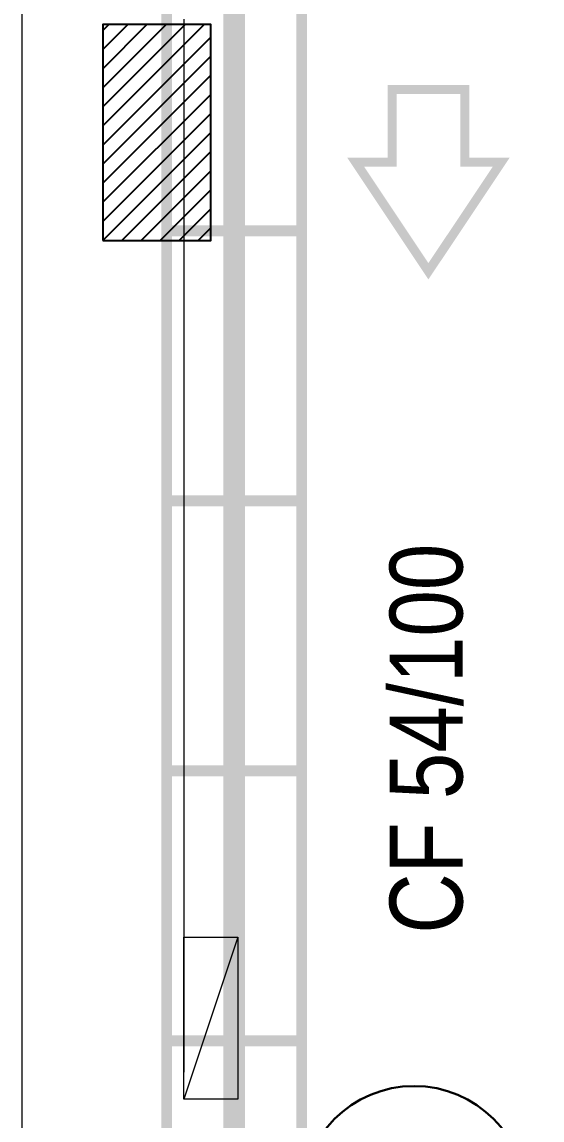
# Model space of a CAD drawing. Header units: millimetres. Extents: x 0 to 126, y 0 to 76.
# Drawn here: x 27.141 to 28.104, y 21.474 to 23.507 of the extents above; entities that cross this region are included whole.
import ezdxf

# ---------------------------------------------------------------- set-up
doc = ezdxf.new("R2010")
doc.units = ezdxf.units.MM
doc.linetypes.add('Continua', pattern=[0])
for name, color, linetype, lineweight in [('ARQUITECTÓNICO', 152, 'Continuous', 0), ('INST. VOZ Y DATOS', 40, 'Continuous', 0), ('TEXTOS INST. VOZ Y DATOS', 1, 'Continuous', 0)]:
    doc.layers.add(name, color=color, linetype=linetype, lineweight=lineweight)
doc.layers.add('E-COLUMNA', color=20, linetype='Continuous')
doc.layers.add('HatchColus', color=8, linetype='Continuous')
doc.styles.add('75', font='ARIALN.TTF', dxfattribs={"height": 0.135})

# ---------------------------------------------------------------- blocks, each defined once
blk = doc.blocks.new('A$C35E06030')
at = {"layer": 'HatchColus', "linetype": 'Continua', "ltscale": 0.05}
h = blk.add_hatch(dxfattribs=at)
h.set_pattern_fill('ANSI31', color=256, scale=0.2, style=0)
h.set_pattern_definition([(45, (-1018.400148, -104.339457), (-0.0176776695, 0.0176776695), [])])
h.paths.add_polyline_path([(0.2, 19.1), (0.2, 19.5), (0, 19.5), (0, 19.1)])
h.paths.add_polyline_path([(17, 19.3), (17, 18.9), (17.2, 18.9), (17.2, 19.3)])
h.paths.add_polyline_path([(5.95, 19.2), (5.95, 19.5), (5.65, 19.5), (5.65, 19.2)])
h.paths.add_polyline_path([(11.65, 19.3), (11.35, 19.3), (11.35, 19), (11.65, 19)])
at = {"layer": 'E-COLUMNA', "linetype": 'Continua', "ltscale": 0.05}
blk.add_lwpolyline([(0, 19.1), (0.2, 19.1), (0.2, 19.5), (0, 19.5)], close=True, dxfattribs=at)

msp = doc.modelspace()

# ---------------------------------------------------------------- linework, layer by layer
at = {"layer": 'ARQUITECTÓNICO', "linetype": 'Continuous', "ltscale": 0.03}
for p, q in [((27.1406, 37.3522), (27.1406, 7.0022)), ((27.4406, 23.5122), (27.4406, 21.5622))]:
    msp.add_line(p, q, dxfattribs=at)
at = {"layer": 'ARQUITECTÓNICO', "ltscale": 0.3}
for p, q in [((27.4406, 21.8122), (27.5406, 21.8122)), ((27.4406, 21.5122), (27.4406, 21.8122)), ((27.5406, 21.8122), (27.4406, 21.5122)), ((27.5406, 21.8122), (27.5406, 21.5122)), ((27.5406, 21.5122), (27.4406, 21.5122))]:
    msp.add_line(p, q, dxfattribs=at)
at = {"layer": 'INST. VOZ Y DATOS', "color": 6, "const_width": 0.04}
for points in [[(27.5338, 22.6203), (27.5338, 30.7453)], [(27.5338, 15.1203), (27.5338, 23.1203)]]:
    msp.add_lwpolyline(points, dxfattribs=at)
at = {"layer": 'INST. VOZ Y DATOS', "const_width": 0.02}
for points in [[(27.4088, 22.6203), (27.4088, 30.6203)], [(27.6588, 22.6203), (27.6588, 30.6203)], [(27.6588, 23.1203), (27.4088, 23.1203)], [(27.4088, 15.1203), (27.4088, 23.1203)], [(27.6588, 15.1203), (27.6588, 23.1203)], [(27.6588, 22.6203), (27.4088, 22.6203)], [(27.6588, 22.6203), (27.4088, 22.6203)], [(27.6588, 22.1203), (27.4088, 22.1203)], [(27.6588, 21.6203), (27.4088, 21.6203)]]:
    msp.add_lwpolyline(points, dxfattribs=at)
at = {"layer": 'TEXTOS INST. VOZ Y DATOS', "const_width": 0.0168}
msp.add_lwpolyline([(27.8934, 23.3822), (27.9608, 23.3822), (27.9608, 23.2474), (28.0282, 23.2474), (27.8934, 23.0454), (27.7587, 23.2474), (27.8261, 23.2474), (27.8261, 23.3822)], close=True, dxfattribs=at)
at = {"layer": 'TEXTOS INST. VOZ Y DATOS', "lineweight": 30}
msp.add_circle((27.8669, 21.3284), 0.2081, dxfattribs=at)

# ---------------------------------------------------------------- block references
at = {"layer": 'ARQUITECTÓNICO', "color": 0}
msp.add_blockref('A$C35E06030', (27.2906, 4.0022), dxfattribs=at)

# ---------------------------------------------------------------- texts
at = {"layer": 'TEXTOS INST. VOZ Y DATOS', "insert": (27.8216, 22.1798), "char_height": 0.135, "width": 1.539073, "attachment_point": 2, "rotation": 90, "style": '75'}
msp.add_mtext('CF 54/100', dxfattribs=at)

doc.saveas('drawing.dxf')
